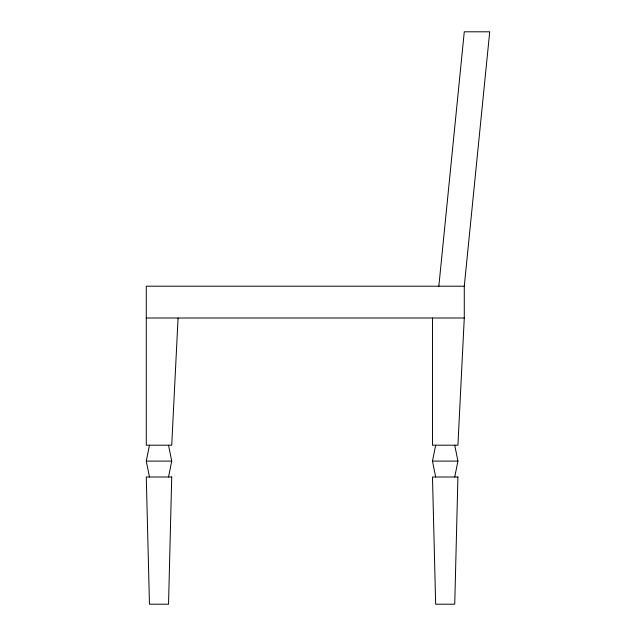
<?xml version="1.0" encoding="UTF-8"?>
<svg xmlns="http://www.w3.org/2000/svg" width="636" height="636" viewBox="0 0 636 636"><rect width="100%" height="100%" fill="white"/><g stroke="black" fill="none" stroke-linecap="round" stroke-linejoin="round"><path stroke-width="0.95" d="M178.08 318L171.72 445.2L146.28 445.2L146.28 286.2L464.28 286.2L489.72 31.8L464.28 31.8L438.84 286.2M464.28 286.2L464.28 318L457.92 445.2L432.48 445.2L432.48 318M149.46 477L146.28 461.1L149.46 445.2M168.54 477L171.72 461.1L168.54 445.2M435.66 477L432.48 461.1L435.66 445.2M454.74 477L457.92 461.1L454.74 445.2M146.28 318L464.28 318M146.28 461.1L171.72 461.1M432.48 461.1L457.92 461.1M171.72 477L168.54 604.2L149.46 604.2L146.28 477L171.72 477M457.92 477L454.74 604.2L435.66 604.2L432.48 477L457.92 477"/></g></svg>
